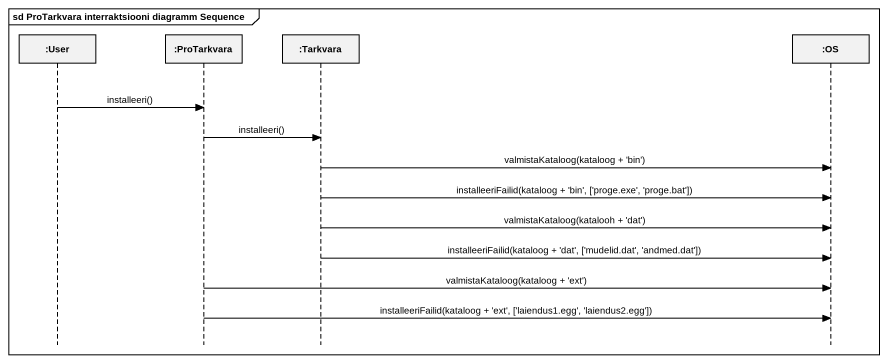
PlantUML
@startuml
mainframe sd ProTarkvara interraktsiooni diagramm Sequence
hide footbox
participant ":User" as User
participant ":ProTarkvara" as ProTarkvara
participant ":Tarkvara" as Tarkvara
participant ":OS" as OS

User -> ProTarkvara : installeeri()
ProTarkvara -> Tarkvara : installeeri()
Tarkvara -> OS : valmistaKataloog(kataloog + 'bin')
Tarkvara -> OS : installeeriFailid(kataloog + 'bin', ['proge.exe', 'proge.bat'])
Tarkvara -> OS : valmistaKataloog(katalooh + 'dat')
Tarkvara -> OS : installeeriFailid(kataloog + 'dat', ['mudelid.dat', 'andmed.dat'])
ProTarkvara -> OS : valmistaKataloog(kataloog + 'ext')
ProTarkvara -> OS : installeeriFailid(kataloog + 'ext', ['laiendus1.egg', 'laiendus2.egg'])
@enduml
